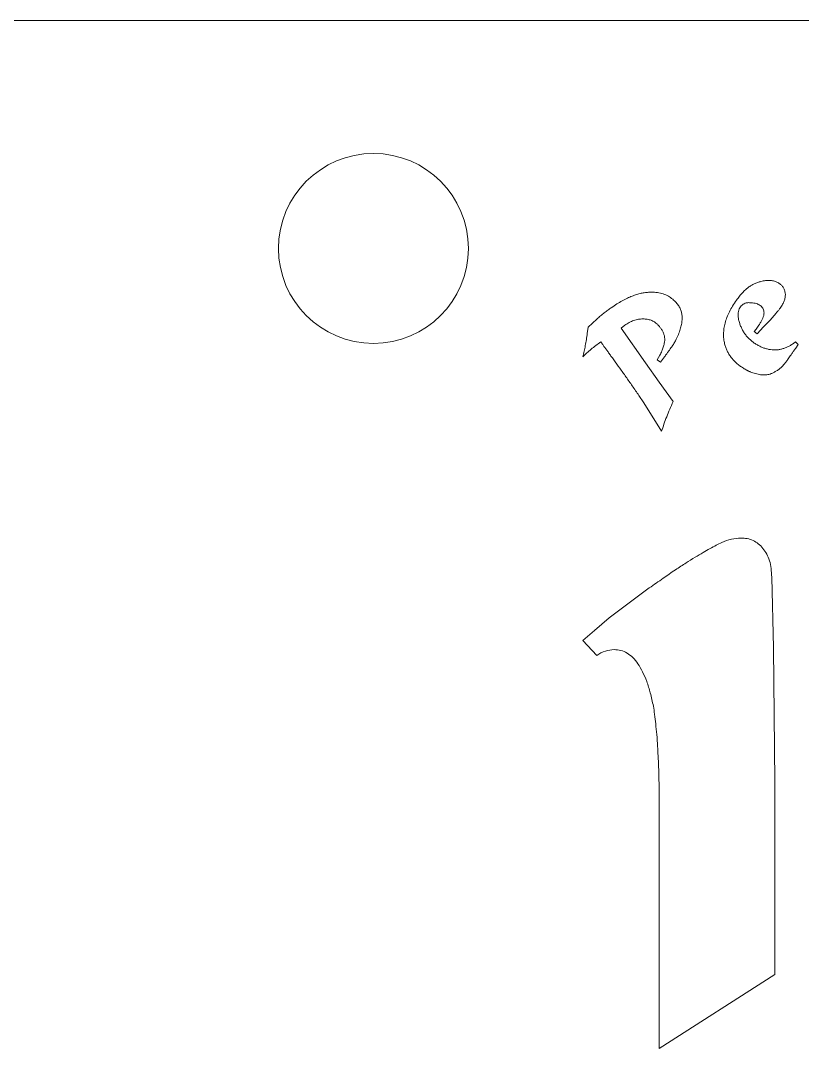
# Model space of a CAD drawing. Header units: millimetres. Extents: x -30 to 30, y -30 to 30.
# Drawn here: x -9.29 to 11.3, y 2.93 to 30 of the extents above; entities that cross this region are included whole.
import ezdxf

# ---------------------------------------------------------------- set-up
doc = ezdxf.new("R2010")
doc.units = ezdxf.units.MM

msp = doc.modelspace()

# ---------------------------------------------------------------- linework, layer by layer
at = {"color": 7, "linetype": 'Continuous', "lineweight": 15}
for p, q in [((22, 30), (-22, 30)), ((10.445, 22.108), (10.603, 22.292)), ((5.653, 21.927), (5.633, 21.763)), ((5.882, 22.141), (5.653, 21.927)), ((6.521, 21.9), (6.62, 21.98)), ((10.106, 21.751), (10.272, 21.933)), ((10.272, 21.933), (10.426, 22.088)), ((10.426, 22.088), (10.445, 22.108)), ((7.162, 20.989), (6.521, 21.9)), ((10.077, 21.87), (10.029, 21.812)), ((10.029, 21.812), (10.106, 21.751)), ((11.117, 21.54), (11.062, 21.498)), ((11.186, 21.472), (11.117, 21.54)), ((11.12, 21.376), (11.186, 21.472)), ((7.542, 21.186), (7.475, 21.067)), ((7.556, 21.006), (7.664, 21.148)), ((7.528, 20.476), (7.162, 20.989)), ((7.475, 21.067), (7.556, 21.006)), ((7.893, 19.967), (7.528, 20.476)), ((6.992, 20.127), (7.119, 19.937)), ((7.119, 19.937), (7.589, 19.186)), ((10.488, 15.345), (10.533, 13.48)), ((6.212, 14.27), (7.265, 15.06)), ((5.819, 13.94), (6.212, 14.27)), ((5.511, 13.677), (5.819, 13.94)), ((5.883, 13.283), (5.511, 13.677)), ((10.533, 13.48), (10.574, 9.95)), ((10.574, 9.95), (10.574, 4.884)), ((7.529, 2.933), (7.529, 8.919)), ((10.574, 4.884), (7.529, 2.933))]:
    msp.add_line(p, q, dxfattribs=at)
msp.add_circle((0, 24), 2.5, dxfattribs=at)
for points, knots in [([(9.562, 22.637), (9.588, 22.672), (9.638, 22.74), (9.716, 22.83), (9.792, 22.908), (9.869, 22.972), (9.947, 23.026), (10.029, 23.069), (10.115, 23.105), (10.176, 23.122), (10.206, 23.131)], [0, 0, 0, 0, 0.1578396, 0.3028062, 0.4327535, 0.5508086, 0.6624606, 0.7735101, 0.8862339, 1, 1, 1, 1]), ([(10.206, 23.131), (10.226, 23.135), (10.266, 23.144), (10.324, 23.153), (10.381, 23.158), (10.434, 23.158), (10.486, 23.153), (10.535, 23.144), (10.581, 23.131), (10.625, 23.113), (10.665, 23.092), (10.702, 23.068), (10.735, 23.04), (10.764, 23.011), (10.788, 22.978), (10.809, 22.942), (10.826, 22.904), (10.833, 22.877), (10.837, 22.864)], [0, 0, 0, 0, 0.081217, 0.158806, 0.23152, 0.302256, 0.368953, 0.433921, 0.496723, 0.558237, 0.617659, 0.675559, 0.730673, 0.783745, 0.837403, 0.890369, 0.944061, 1, 1, 1, 1]), ([(6.264, 22.439), (6.313, 22.472), (6.408, 22.536), (6.549, 22.62), (6.683, 22.689), (6.81, 22.744), (6.931, 22.787), (7.048, 22.819), (7.16, 22.839), (7.234, 22.844), (7.27, 22.847)], [0, 0, 0, 0, 0.161335, 0.310874, 0.447404, 0.57255, 0.688483, 0.797953, 0.901688, 1, 1, 1, 1]), ([(7.27, 22.847), (7.299, 22.847), (7.356, 22.848), (7.44, 22.843), (7.52, 22.831), (7.596, 22.813), (7.668, 22.79), (7.735, 22.761), (7.798, 22.727), (7.854, 22.686), (7.906, 22.643), (7.953, 22.598), (7.994, 22.553), (8.017, 22.521), (8.029, 22.505)], [0, 0, 0, 0, 0.100256, 0.196905, 0.289066, 0.378785, 0.465735, 0.549409, 0.630999, 0.71108, 0.789265, 0.862859, 0.933314, 1, 1, 1, 1]), ([(10.837, 22.864), (10.842, 22.838), (10.852, 22.785), (10.843, 22.702), (10.82, 22.615), (10.784, 22.542), (10.745, 22.478), (10.706, 22.423), (10.658, 22.359), (10.622, 22.315), (10.603, 22.292)], [0, 0, 0, 0, 0.12157, 0.24964, 0.387244, 0.53968, 0.628842, 0.734518, 0.858676, 1, 1, 1, 1]), ([(8.029, 22.505), (8.046, 22.477), (8.081, 22.42), (8.114, 22.325), (8.131, 22.222), (8.131, 22.133), (8.123, 22.058), (8.113, 21.998), (8.099, 21.936), (8.08, 21.871), (8.057, 21.804), (8.03, 21.734), (7.999, 21.662), (7.975, 21.613), (7.963, 21.588)], [0, 0, 0, 0, 0.103005, 0.205427, 0.311675, 0.423955, 0.483154, 0.546295, 0.612236, 0.681356, 0.755184, 0.832993, 0.914258, 1, 1, 1, 1]), ([(9.249, 21.486), (9.24, 21.53), (9.222, 21.618), (9.217, 21.754), (9.23, 21.895), (9.259, 22.039), (9.307, 22.186), (9.373, 22.337), (9.458, 22.488), (9.527, 22.586), (9.562, 22.637)], [0, 0, 0, 0, 0.107961, 0.218138, 0.331842, 0.450727, 0.576549, 0.709028, 0.849889, 1, 1, 1, 1]), ([(9.82, 22.565), (9.799, 22.559), (9.759, 22.547), (9.708, 22.511), (9.664, 22.465), (9.632, 22.407), (9.61, 22.341), (9.601, 22.267), (9.606, 22.186), (9.617, 22.131), (9.623, 22.102)], [0, 0, 0, 0, 0.1135825, 0.220978, 0.3305501, 0.4466919, 0.569141, 0.700419, 0.8425734, 1, 1, 1, 1]), ([(9.907, 22.571), (9.891, 22.572), (9.862, 22.572), (9.833, 22.567), (9.82, 22.565)], [0, 0, 0, 0, 0.5427188, 1, 1, 1, 1]), ([(10.279, 22.358), (10.275, 22.374), (10.265, 22.407), (10.238, 22.449), (10.204, 22.486), (10.161, 22.515), (10.109, 22.539), (10.049, 22.557), (9.981, 22.568), (9.932, 22.57), (9.907, 22.571)], [0, 0, 0, 0, 0.1098526, 0.215338, 0.3210824, 0.432465, 0.553476, 0.687247, 0.8344633, 1, 1, 1, 1]), ([(5.882, 22.141), (5.915, 22.169), (5.981, 22.225), (6.078, 22.302), (6.172, 22.373), (6.234, 22.417), (6.264, 22.439)], [0, 0, 0, 0, 0.271701, 0.529511, 0.771681, 1, 1, 1, 1]), ([(10.264, 22.194), (10.269, 22.209), (10.279, 22.236), (10.287, 22.279), (10.287, 22.319), (10.282, 22.345), (10.279, 22.358)], [0, 0, 0, 0, 0.273856, 0.526728, 0.767923, 1, 1, 1, 1]), ([(7.478, 22.001), (7.466, 22.013), (7.442, 22.035), (7.401, 22.064), (7.358, 22.088), (7.311, 22.108), (7.262, 22.123), (7.209, 22.135), (7.154, 22.141), (7.076, 22.145), (6.975, 22.136), (6.854, 22.106), (6.734, 22.053), (6.659, 22.005), (6.62, 21.98)], [0, 0, 0, 0, 0.0534352, 0.1065567, 0.1604122, 0.2139658, 0.2698026, 0.32732, 0.3875312, 0.450232, 0.5795048, 0.7115672, 0.8511983, 1, 1, 1, 1]), ([(7.578, 21.882), (7.563, 21.902), (7.533, 21.944), (7.497, 21.982), (7.478, 22.001)], [0, 0, 0, 0, 0.483996, 1, 1, 1, 1]), ([(9.623, 22.102), (9.633, 22.068), (9.651, 22.003), (9.689, 21.91), (9.734, 21.821), (9.789, 21.74), (9.85, 21.665), (9.917, 21.597), (9.99, 21.535), (10.042, 21.5), (10.069, 21.482)], [0, 0, 0, 0, 0.132364, 0.260125, 0.386766, 0.511712, 0.634872, 0.756799, 0.878548, 1, 1, 1, 1]), ([(10.077, 21.87), (10.09, 21.889), (10.114, 21.923), (10.149, 21.972), (10.176, 22.018), (10.207, 22.068), (10.237, 22.126), (10.256, 22.172), (10.264, 22.194)], [0, 0, 0, 0, 0.179233, 0.339863, 0.480536, 0.601277, 0.813027, 1, 1, 1, 1]), ([(5.514, 21.147), (5.526, 21.195), (5.55, 21.293), (5.581, 21.443), (5.61, 21.6), (5.625, 21.708), (5.633, 21.763)], [0, 0, 0, 0, 0.237038, 0.479314, 0.73297, 1, 1, 1, 1]), ([(7.542, 21.186), (7.561, 21.224), (7.595, 21.294), (7.633, 21.398), (7.66, 21.491), (7.672, 21.577), (7.671, 21.657), (7.653, 21.735), (7.623, 21.811), (7.593, 21.858), (7.578, 21.882)], [0, 0, 0, 0, 0.169867, 0.318904, 0.449671, 0.563523, 0.669224, 0.774609, 0.884359, 1, 1, 1, 1]), ([(5.989, 21.538), (5.944, 21.506), (5.857, 21.444), (5.734, 21.347), (5.619, 21.249), (5.549, 21.181), (5.514, 21.147)], [0, 0, 0, 0, 0.265318, 0.520787, 0.764493, 1, 1, 1, 1]), ([(6.992, 20.127), (6.934, 20.211), (6.82, 20.375), (6.652, 20.616), (6.488, 20.844), (6.358, 21.026), (6.259, 21.161), (6.196, 21.25), (6.14, 21.326), (6.093, 21.391), (6.055, 21.444), (6.025, 21.486), (6.004, 21.516), (5.993, 21.532), (5.989, 21.538)], [0, 0, 0, 0, 0.176859, 0.346524, 0.508815, 0.663607, 0.734926, 0.797855, 0.85253, 0.898728, 0.936761, 0.966317, 0.987396, 1, 1, 1, 1]), ([(7.963, 21.588), (7.948, 21.558), (7.916, 21.494), (7.865, 21.417), (7.815, 21.351), (7.772, 21.29), (7.72, 21.222), (7.684, 21.173), (7.664, 21.148)], [0, 0, 0, 0, 0.193282, 0.400007, 0.517882, 0.657056, 0.818003, 1, 1, 1, 1]), ([(9.742, 20.847), (9.71, 20.868), (9.647, 20.909), (9.562, 20.978), (9.486, 21.051), (9.42, 21.13), (9.362, 21.212), (9.314, 21.299), (9.276, 21.391), (9.258, 21.454), (9.249, 21.486)], [0, 0, 0, 0, 0.1383484, 0.2699661, 0.3975194, 0.5209569, 0.6413858, 0.7606802, 0.8798358, 1, 1, 1, 1]), ([(10.069, 21.482), (10.098, 21.466), (10.154, 21.433), (10.24, 21.393), (10.326, 21.362), (10.412, 21.341), (10.496, 21.328), (10.58, 21.326), (10.664, 21.331), (10.719, 21.343), (10.746, 21.349)], [0, 0, 0, 0, 0.14098, 0.2743679, 0.4028371, 0.5266587, 0.6462915, 0.7646661, 0.8814203, 1, 1, 1, 1]), ([(10.746, 21.349), (10.773, 21.357), (10.827, 21.372), (10.907, 21.406), (10.986, 21.447), (11.036, 21.481), (11.062, 21.498)], [0, 0, 0, 0, 0.238048, 0.482622, 0.735941, 1, 1, 1, 1]), ([(11.12, 21.376), (11.103, 21.351), (11.069, 21.303), (11.023, 21.233), (10.98, 21.172), (10.942, 21.118), (10.908, 21.071), (10.88, 21.031), (10.856, 20.999), (10.82, 20.952), (10.771, 20.892), (10.72, 20.849), (10.696, 20.828)], [0, 0, 0, 0, 0.132636, 0.252346, 0.360211, 0.455148, 0.538253, 0.608427, 0.667559, 0.713002, 0.86334, 1, 1, 1, 1]), ([(9.835, 20.79), (9.821, 20.799), (9.79, 20.818), (9.759, 20.837), (9.742, 20.847)], [0, 0, 0, 0, 0.459726, 1, 1, 1, 1]), ([(9.925, 20.75), (9.915, 20.754), (9.896, 20.762), (9.871, 20.773), (9.851, 20.782), (9.84, 20.787), (9.835, 20.79)], [0, 0, 0, 0, 0.340834, 0.618039, 0.840616, 1, 1, 1, 1]), ([(10.412, 20.683), (10.395, 20.679), (10.361, 20.671), (10.306, 20.668), (10.249, 20.669), (10.19, 20.675), (10.127, 20.685), (10.062, 20.702), (9.994, 20.724), (9.949, 20.741), (9.925, 20.75)], [0, 0, 0, 0, 0.105107, 0.212586, 0.326395, 0.446084, 0.572261, 0.707378, 0.848839, 1, 1, 1, 1]), ([(10.696, 20.828), (10.67, 20.81), (10.622, 20.776), (10.548, 20.736), (10.48, 20.702), (10.434, 20.689), (10.412, 20.683)], [0, 0, 0, 0, 0.291265, 0.55358, 0.789901, 1, 1, 1, 1]), ([(7.893, 19.967), (7.863, 19.9), (7.804, 19.767), (7.723, 19.569), (7.652, 19.376), (7.61, 19.248), (7.589, 19.186)], [0, 0, 0, 0, 0.264562, 0.519649, 0.764871, 1, 1, 1, 1]), ([(7.265, 15.06), (7.387, 15.144), (7.616, 15.303), (7.935, 15.528), (8.217, 15.71), (8.459, 15.864), (8.671, 15.987), (8.856, 16.094), (9.021, 16.179), (9.205, 16.271), (9.418, 16.356), (9.593, 16.368), (9.676, 16.373)], [0, 0, 0, 0, 0.160222, 0.300769, 0.422267, 0.523497, 0.611177, 0.687498, 0.75451, 0.811799, 0.910198, 1, 1, 1, 1]), ([(9.676, 16.373), (9.733, 16.37), (9.843, 16.366), (10, 16.311), (10.142, 16.225), (10.263, 16.101), (10.365, 15.952), (10.439, 15.773), (10.478, 15.567), (10.485, 15.422), (10.488, 15.345)], [0, 0, 0, 0, 0.114942, 0.224186, 0.335647, 0.451679, 0.574446, 0.703163, 0.844169, 1, 1, 1, 1]), ([(6.342, 13.436), (6.262, 13.429), (6.097, 13.414), (5.956, 13.328), (5.883, 13.283)], [0, 0, 0, 0, 0.484995, 1, 1, 1, 1]), ([(7.373, 11.945), (7.347, 12.062), (7.298, 12.282), (7.207, 12.588), (7.092, 12.844), (6.977, 13.06), (6.837, 13.226), (6.687, 13.348), (6.519, 13.424), (6.401, 13.432), (6.342, 13.436)], [0, 0, 0, 0, 0.183651, 0.347068, 0.488946, 0.614096, 0.722483, 0.819671, 0.909916, 1, 1, 1, 1]), ([(7.529, 8.919), (7.528, 9.122), (7.526, 9.501), (7.522, 10.031), (7.505, 10.483), (7.486, 10.863), (7.465, 11.188), (7.434, 11.471), (7.409, 11.72), (7.384, 11.874), (7.373, 11.945)], [0, 0, 0, 0, 0.200796, 0.375457, 0.524053, 0.647616, 0.752452, 0.846003, 0.929155, 1, 1, 1, 1])]:
    msp.add_open_spline(points, degree=3, knots=knots, dxfattribs=at)

doc.saveas('drawing.dxf')
